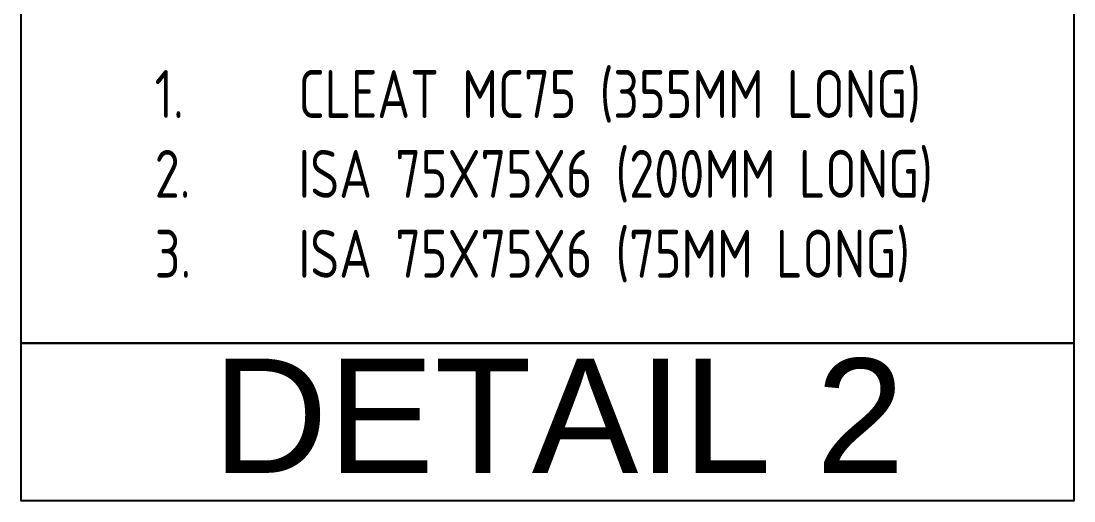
# Model space of a CAD drawing. Header units: millimetres. Extents: x 3470347 to 5996549, y -3470518 to 17149644.
# Drawn here: x 4869107 to 4878308, y 6627145 to 6631338 of the extents above; entities that cross this region are included whole.
import ezdxf
from ezdxf.enums import TextEntityAlignment as Align

# ---------------------------------------------------------------- set-up
doc = ezdxf.new("R2010")
doc.units = ezdxf.units.MM
doc.header["$MEASUREMENT"] = 0
doc.layers.get('0').update_dxf_attribs({"linetype": 'CONTINUOUS', "lineweight": 25})
doc.layers.add('lintel', color=2, linetype='CONTINUOUS')
doc.layers.add('rRCC 1', color=3, linetype='CONTINUOUS', lineweight=25)
doc.layers.add('rRCC 2', color=40, linetype='CONTINUOUS', lineweight=15)
doc.styles.add('DIM', font='geniso.shx', dxfattribs={"width": 0.85})
doc.styles.add('PDF Arial', font='arial.ttf')

# ---------------------------------------------------------------- blocks, each defined once
blk = doc.blocks.new('56YHB5RNB')
at = {"layer": 'lintel', "color": 1, "linetype": 'ByBlock', "elevation": 0}
for points in [[(4875549.4, 6639574.9), (4880660.6, 6639574.9), (4880660.6, 6634972.1), (4875549.4, 6634972.1)], [(4875549.4, 6634972.1), (4880660.6, 6634972.1), (4880660.6, 6634206.9), (4875549.4, 6634206.9)]]:
    blk.add_lwpolyline(points, close=True, dxfattribs=at)
at = {"layer": 'rRCC 1', "color": 7, "insert": (4875733.3, 6635782.9, 0), "char_height": 232.513, "attachment_point": 4, "style": 'DIM'}
blk.add_mtext('\\pxi-3,l5,t5;\\A1;1.^ICLEAT MC75 (355MM LONG)\\P2.^IISA 75X75X6 (200MM LONG)\\P3.^IISA 75X75X6 (75MM LONG)', dxfattribs=at)
at = {"layer": 'rRCC 2', "style": 'PDF Arial'}
blk.add_text('DETAIL 2', height=554.86, dxfattribs=at).set_placement((4878158.7, 6634620.4, 0), align=Align.MIDDLE_CENTER)

msp = doc.modelspace()

# ---------------------------------------------------------------- block references
at = {"xscale": 1.8, "yscale": 1.8, "zscale": 1.8}
msp.add_blockref('56YHB5RNB', (-3906881.49, -5314427.32, 0), dxfattribs=at)

doc.saveas('drawing.dxf')
